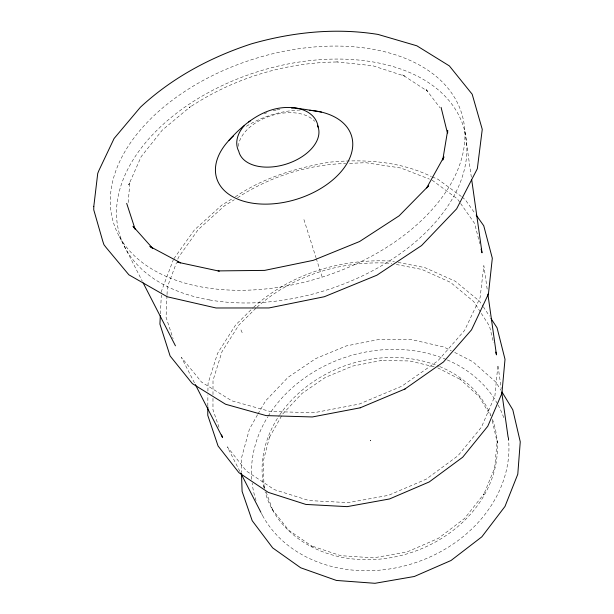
<?xml version="1.0" encoding="UTF-8"?>
<svg xmlns="http://www.w3.org/2000/svg" width="614" height="614" viewBox="0 0 614 614"><rect width="100%" height="100%" fill="white"/><g stroke="black" fill="none" stroke-linecap="round" stroke-linejoin="round"><path stroke-width="0.46" stroke-dasharray="3.07 2.3" d="M212.981 398.386L212.966 409.73L219.152 427.72M212.989 394.602L213.012 380.419L222.015 351.638L238.877 325.036L256.253 307.906M207.824 405.992L207.885 394.81M207.908 391.08L208.077 383.351L217.556 353.334L235.607 324.975L253.075 307.775M166.993 295.572L166.056 317.238L173.102 338.675M167.031 294.628L167.353 287.091L176.502 262.631M160.415 313.815L161.321 295.127M128.165 202.597L129.922 182.074L128.694 184.868L141.197 156.601L162.296 130.114L190.325 106.721L189.289 107.565C233.228 78.339 285.333 62.252 338.122 61.983L336.702 61.899L372.69 65.721L404.519 76.067L402.254 74.701L427.413 91.171L425.487 88.692L439.877 107.634M161.451 292.318L161.582 290.821L173.309 259.745M177.807 259.139L178.459 257.389L198.03 229.82L224.524 205.759L234.295 199.757M257.512 414.742L249.384 429.27L241.187 459.095L241.463 472.45M257.995 413.913L265.701 400.727L288.066 377.311L315.773 358.576L346.319 345.912L378.738 339.519L412.155 339.757L443.623 346.918L451.29 350.724M173.931 258.632L194.285 230.073L221.746 205.176L232.169 198.782M256.921 307.246C292.701 275.08 342.205 260.39 389.905 263.222L391.74 263.575M253.751 307.115C290.698 273.529 342.128 258.264 391.602 261.142L394.365 261.679M235.377 196.818C263.291 177.6 296.378 167.937 329.457 162.188C364.002 158.88 399.814 161.129 431.427 176.602M237.549 197.762C269.469 176.824 307.568 164.537 345.751 163.501M264.266 113.774L266.921 112.73M273.238 110.72L276.008 110.106M276.937 109.898L280.636 109.069M349.558 163.355L365.714 162.702L400.865 168.013L429.432 179.119M398.049 262.393L424.758 267.574L455.296 281.258L479.48 301.159L482.842 305.979M396.322 264.473L421.979 269.477L450.515 282.363L473.632 301.497L480.793 312.603M434.106 366.765L409.599 360.948L380.949 360.556L381.355 360.479L352.451 366.121L325.29 377.441L301.911 393.513L282.693 413.989L269.224 437.698L269.684 436.377L263.107 461.812L264.097 487.662L263.874 485.889L264.826 488.506M432.302 176.939L437.866 179.204L461.375 196.488M454.698 352.421L472.88 361.746L495.966 382.207L500.978 390.327M437.659 367.832L461.007 379.79L459.832 378.961L479.166 396.629L490.402 415.571M462.135 197.048L465.397 199.888L475.106 213.58M432.11 180.163L457.384 198.882L460.086 202.727M460.623 203.495L474.645 223.488L479.726 243.643M483.348 306.754L489.442 316.118M481.307 313.393L489.496 326.088L493.541 342.796M119.408 236.597L142.31 281.22M194.454 382.844L181.376 357.356L201.576 382.108L231.816 400.827L270.26 411.495L313.984 412.731L359.198 404.081L401.779 386.214L437.905 360.825L464.591 330.401L480.071 297.759L483.847 265.632L487.339 290.315M239.851 471.322L227.287 446.831L246.414 471.068L274.266 489.611L309.118 500.571L348.307 502.628L388.508 495.329L426.177 479.196L457.998 455.749L481.422 427.19L494.884 396.122L497.916 365.107L501.231 388.555M261.326 513.181L262.516 515.491M240.964 329.895L243.029 334.707M266.1 491.998L272.785 510.326L271.841 508.791L288.588 530.12L312.342 546.475L311.114 545.746L340.64 555.655L373.496 557.865L406.975 551.986L438.227 538.44L464.614 518.431L484.07 493.779L483.51 495.045L494.631 468.152L497.156 440.952L497.263 442.74L491.921 419.101M303.922 219.582L315.987 257.596M316.271 258.502L322.012 276.607M464.844 131.258A182.473 114.288 -17.6 0 1 204.293 287.444A182.473 114.288 -17.6 0 1 193.717 85.83A182.473 114.288 -17.6 0 1 464.844 131.258L471.329 177.139M508.093 437.099L508.699 441.382M246.375 126.277A70.679 44.001 -17.6 0 1 300.346 110.029M508.338 437.544A130.605 108.486 -17.6 0 1 411.902 563.813A130.605 108.486 -17.6 0 1 261.618 513.803M256.038 500.548A130.605 108.486 -17.6 0 1 252.139 483.072M251.763 479.319A130.605 108.486 -17.6 0 1 267.735 416.852M268.241 416.039A130.605 108.486 -17.6 0 1 446.439 359.589M447.314 359.965A130.605 108.486 -17.6 0 1 497.67 404.204M498.123 405.033A130.605 108.486 -17.6 0 1 504.132 418.832M492.459 419.331A119.377 99.1 -17.6 0 1 409.845 553.007A119.377 99.1 -17.6 0 1 265.071 491.722M264.166 488.13A119.377 99.1 -17.6 0 1 279.293 415.501M279.823 414.719A119.377 99.1 -17.6 0 1 438.749 366.167M439.647 366.535A119.377 99.1 -17.6 0 1 491.116 415.878M238.401 146.324A41.506 25.366 -17.6 0 1 270.39 115.916A41.506 25.366 -17.6 0 1 314.721 121.342M370.702 440.177L370.679 440.867L370.702 440.177M209.566 299.947A180.186 114.48 -17.6 0 0 466.786 144.988A180.186 114.48 -17.6 0 0 198.729 98.125A180.186 114.48 -17.6 0 0 209.566 299.947"/><path stroke-width="0.92" d="M207.816 406.928L207.77 415.317L218.062 445.987L238.938 472.696L268.287 492.374L305.879 504.432L347.14 506.642L389.506 498.967L429.194 481.959L462.68 457.23L487.777 426.246L501.891 393.382L505.015 359.313L497.064 327.822L490.97 318.459M447.652 133.008L447.683 130.329L442.74 160.047L443.922 156.854L426.653 187.915L428.649 185.773L399.108 215.836L359.566 241.532L313.324 260.328L264.649 270.39L218.047 270.904M160.323 315.688L159.916 324.1L170.109 355.974L192.351 383.62L225.553 404.235L266.1 415.594L312.326 416.96L360.226 407.811M244.334 125.655C237.963 132.394 234.172 142.625 238.777 151.351A41.506 25.366 -17.6 0 0 287.099 163.823A41.506 25.366 -17.6 0 0 317.43 125.356M229.007 140.33C244.786 122.67 265.34 106.314 290.391 107.534C302.449 107.627 316.479 113.805 318.136 127.106M404.803 389.084L443.438 361.999L471.537 329.825L488.437 293.945L492.313 258.248L483.74 225.745L476.188 215.1M248.701 121.948L250.282 121.012M360.188 407.819L405.271 388.885M291.581 108.148L294.306 107.995L305.166 109.415L321.429 112.078M219.328 271.173L177.607 262.193L180.562 262.823L149.885 246.452L152.725 248.409L133.038 226.305L135.126 229.206M501.976 391.947L512.805 409.799L520.258 441.819L517.786 474.208L504.984 506.443L481.852 536.82L451.014 560.505L414.327 576.492L374.977 583.3L336.434 580.445L300.691 567.781L272.677 547.895L252.201 520.695L242.1 491.392L241.486 473.402M143.177 282.924L175.45 345.82M195.321 384.541L222.552 437.613L221.631 434.912M240.719 473.01L260.935 512.406M126.684 203.364L134.834 228.316M481.107 249.138L482.028 252.799L471.736 179.979M441.082 107.373L447.192 132.071M495.79 352.075L496.465 354.861L487.877 294.106M501.761 392.308L508.093 437.099M309.656 110.259A70.679 44.001 -17.6 0 1 344.293 167.607A70.679 44.001 -17.6 0 1 244.027 201.338A70.679 44.001 -17.6 0 1 233.558 135.855M93.804 206.365L93.742 209.788L102.807 241.294L103.943 244.702L106.138 247.549L128.879 274.811L167.315 296.8L216.036 307.982L268.978 307.952L324.384 296.716L376.912 275.195L421.572 245.562L456.639 208.837L477.324 168.735L482.259 129.354L472.181 94.234L449.348 65.898L416.845 45.797L377.986 34.422C335.574 27.592 292.425 32.112 251.303 43.893C210.441 57.255 172.027 77.848 140.414 107.22L114.104 138.48L98.877 170.562L97.733 173.417L93.804 206.365"/></g></svg>
